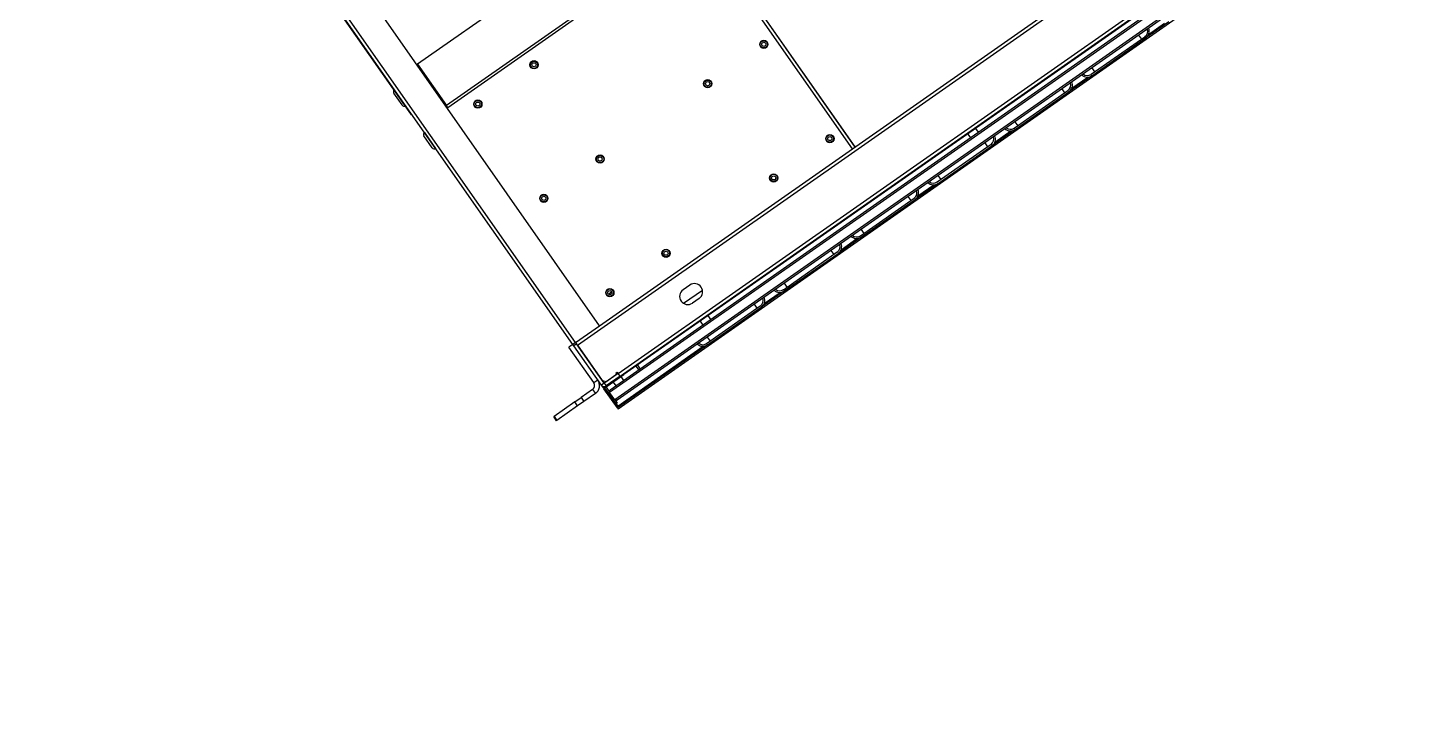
# Model space of a CAD drawing. Header units: millimetres. Extents: x 152904052 to 153933663, y 538271515 to 539240469.
# Drawn here: x 153450937 to 153452628, y 538568327 to 538569184 of the extents above; entities that cross this region are included whole.
import ezdxf

# ---------------------------------------------------------------- set-up
doc = ezdxf.new("R2010")
doc.units = ezdxf.units.MM
doc.layers.add('POWR', color=5, linetype='Continuous')

msp = doc.modelspace()

# ---------------------------------------------------------------- linework, layer by layer
at = {"layer": 'POWR', "color": 7}
for p, q in [((153451610.1, 538568795.2), (153453405.7, 538570052.5)), ((153451659.9, 538568760.7), (153453421.1, 538569993.9)), ((153451662.3, 538568757.3), (153453423.5, 538569990.5)), ((153452258.7, 538569730.9), (153451414.2, 538569139.6)), ((153452294.2, 538569680.2), (153451449.7, 538569088.8)), ((153452296, 538569677.7), (153451451.5, 538569086.3)), ((153451637.3, 538568819.2), (153451167, 538569490.9)), ((153451604.5, 538568796.2), (153451134.2, 538569467.9)), ((153451607.9, 538568798.6), (153451137.5, 538569470.3)), ((153451403.9, 538569081.5), (153451145.5, 538569450.6)), ((153451637.3, 538568819.2), (153452483.1, 538569411.4)), ((153452545.6, 538569364.8), (153451649.5, 538568737.3)), ((153452542.7, 538569365.2), (153451650.1, 538568740.2)), ((153452551.8, 538569355.9), (153451655.7, 538568728.4)), ((153452551.3, 538569353), (153451658.6, 538568727.9)), ((153452561, 538569348), (153451659.9, 538568717.1)), ((153452516.9, 538569354.3), (153451667.1, 538568759.2)), ((153451760.1, 538569302.4), (153451946.7, 538569035.9)), ((153451763.4, 538569304.7), (153451950, 538569038.1)), ((153451950.4, 538569038.4), (153451763.8, 538569305)), ((153452334.6, 538569191.5), (153452306.3, 538569171.7)), ((153452309.8, 538569176.1), (153452329.3, 538569189.7)), ((153452239.3, 538569127.2), (153452305.2, 538569173.3)), ((153452240.4, 538569125.5), (153452306.3, 538569171.7)), ((153452297.5, 538569175.2), (153452300.9, 538569170.3)), ((153451413.4, 538569139), (153451414.2, 538569139.6)), ((153451414.2, 538569139.6), (153451449.7, 538569088.8)), ((153452240.4, 538569125.5), (153452212.1, 538569105.7)), ((153452240.1, 538569135.1), (153452243.6, 538569130.2)), ((153452203.3, 538569109.3), (153452206.7, 538569104.4)), ((153452215.6, 538569110.1), (153452235.1, 538569123.7)), ((153451395.3, 538569089.7), (153451385.2, 538569104.1)), ((153452145.1, 538569061.2), (153452211, 538569107.3)), ((153452146.2, 538569059.6), (153452212.1, 538569105.7)), ((153451395.5, 538569089.4), (153451395.3, 538569089.7)), ((153451403.9, 538569081.5), (153451404.5, 538569081.9)), ((153451406.8, 538569077.4), (153451403.9, 538569081.5)), ((153451407.4, 538569077.8), (153451406.8, 538569077.4)), ((153451449.7, 538569088.8), (153451448.9, 538569088.2)), ((153451449.7, 538569088.8), (153451448.9, 538569088.3)), ((153451451.5, 538569086.3), (153451449.7, 538569088.8)), ((153451451.5, 538569086.3), (153451450.6, 538569085.7)), ((153452101.3, 538569056.2), (153452097.9, 538569060.9)), ((153452146.2, 538569059.6), (153452117.9, 538569039.7)), ((153452121.4, 538569044.2), (153452140.9, 538569057.8)), ((153452145.9, 538569069.1), (153452149.4, 538569064.2)), ((153451432.3, 538569037), (153451421.9, 538569051.7)), ((153451422.7, 538569055.9), (153451422.7, 538569055.9)), ((153451422.7, 538569055.9), (153451436.4, 538569036.2)), ((153452050.9, 538568995.3), (153452116.8, 538569041.4)), ((153452088.1, 538569054), (153452091.4, 538569049.3)), ((153452109.1, 538569043.3), (153452112.5, 538569038.4)), ((153451436.4, 538569036.2), (153451436.5, 538569036.3)), ((153451436.4, 538569036.2), (153451436.4, 538569036.2)), ((153452052, 538568993.6), (153452117.9, 538569039.7)), ((153452052, 538568993.6), (153452023.7, 538568973.8)), ((153452027.2, 538568978.2), (153452046.7, 538568991.8)), ((153452051.7, 538569003.2), (153452055.2, 538568998.2)), ((153451956.7, 538568929.3), (153452022.6, 538568975.4)), ((153451957.8, 538568927.7), (153452023.7, 538568973.8)), ((153452014.8, 538568977.3), (153452018.3, 538568972.4)), ((153451957.8, 538568927.7), (153451929.5, 538568907.8)), ((153451933, 538568912.2), (153451952.5, 538568925.9)), ((153451957.5, 538568937.2), (153451961, 538568932.3)), ((153451862.5, 538568863.3), (153451928.3, 538568909.5)), ((153451863.6, 538568861.7), (153451929.5, 538568907.8)), ((153451920.6, 538568911.4), (153451924.1, 538568906.5)), ((153451863.3, 538568871.2), (153451866.7, 538568866.3)), ((153451648, 538568858), (153451652, 538568860.8)), ((153451747.7, 538568869), (153451739.5, 538568863.3)), ((153451739.9, 538568846.6), (153451763.2, 538568862.9)), ((153451863.6, 538568861.7), (153451835.3, 538568841.9)), ((153451838.8, 538568846.3), (153451858.3, 538568859.9)), ((153451759.1, 538568852.6), (153451751, 538568846.9)), ((153451768.3, 538568797.4), (153451834.1, 538568843.5)), ((153451769.4, 538568795.7), (153451835.3, 538568841.9)), ((153451826.4, 538568845.4), (153451829.9, 538568840.5)), ((153451760.5, 538568824.6), (153451763.8, 538568819.9)), ((153451773.6, 538568826.7), (153451770.3, 538568831.5)), ((153451607.9, 538568798.6), (153451637.3, 538568819.2)), ((153451769.1, 538568805.3), (153451772.5, 538568800.4)), ((153451604.5, 538568796.2), (153451599.6, 538568792.8)), ((153451630, 538568749.4), (153451599.6, 538568792.8)), ((153451607.9, 538568798.6), (153451604.5, 538568796.2)), ((153451605.7, 538568794.6), (153451604.5, 538568796.2)), ((153451608.9, 538568796.9), (153451605.7, 538568794.6)), ((153451639.5, 538568746.4), (153451605.7, 538568794.6)), ((153451607.8, 538568798.5), (153451608.9, 538568796.9)), ((153451642.7, 538568748.6), (153451608.9, 538568796.9)), ((153451610.1, 538568795.2), (153451640.4, 538568752)), ((153451769.4, 538568795.7), (153451659, 538568718.4)), ((153451659.4, 538568720.6), (153451764.1, 538568793.9)), ((153451683.5, 538568770.7), (153451686.8, 538568765.9)), ((153451630, 538568749.4), (153451634.9, 538568752.8)), ((153451660, 538568760.6), (153451642.9, 538568748.6)), ((153451662.3, 538568757.3), (153451645.2, 538568745.3)), ((153451658.2, 538568759.6), (153451645.9, 538568751)), ((153451646.6, 538568744.9), (153451667.1, 538568759.2)), ((153451657.1, 538568761.2), (153451658.8, 538568762.3)), ((153451658.2, 538568759.6), (153451657.1, 538568761.2)), ((153451658.8, 538568762.3), (153451659.9, 538568760.7)), ((153451660, 538568760.6), (153451659.9, 538568760.7)), ((153451662.3, 538568757.3), (153451660, 538568760.6)), ((153451667.1, 538568752.2), (153451663.8, 538568756.9)), ((153451667.1, 538568759.2), (153451666.4, 538568760.2)), ((153451681.8, 538568769.5), (153451685.1, 538568764.8)), ((153451628.5, 538568741), (153451614.5, 538568731.2)), ((153451632, 538568736.1), (153451618, 538568726.3)), ((153451628.5, 538568741), (153451632, 538568736.1)), ((153451642.7, 538568748.6), (153451639.5, 538568746.4)), ((153451640.6, 538568744.7), (153451639.5, 538568746.4)), ((153451640.4, 538568752), (153451645.9, 538568751)), ((153451641, 538568745), (153451640.6, 538568744.7)), ((153451641.8, 538568743), (153451640.6, 538568744.7)), ((153451641.8, 538568743), (153451645.2, 538568745.3)), ((153451642.5, 538568742), (153451641.8, 538568743)), ((153451646.6, 538568744.9), (153451642.5, 538568742)), ((153451659, 538568718.5), (153451642.5, 538568742)), ((153451642.9, 538568748.6), (153451645.2, 538568745.3)), ((153451643.1, 538568743.9), (153451643.1, 538568744)), ((153451643.2, 538568744.6), (153451643.5, 538568744.2)), ((153451660.3, 538568719.4), (153451643.8, 538568742.9)), ((153451645.1, 538568743.8), (153451649.5, 538568737.6)), ((153451645.9, 538568745.9), (153451646.6, 538568744.9)), ((153451655.7, 538568728.4), (153451649.5, 538568737.3)), ((153451650.1, 538568740.2), (153451650, 538568740.2)), ((153451654, 538568750), (153451657.3, 538568745.3)), ((153451606.9, 538568725.9), (153451581.6, 538568708.1)), ((153451610.3, 538568720.9), (153451585, 538568703.2)), ((153451606.9, 538568725.9), (153451614.5, 538568731.2)), ((153451610.3, 538568720.9), (153451606.9, 538568725.9)), ((153451618, 538568726.3), (153451610.3, 538568720.9)), ((153451614.5, 538568731.2), (153451618, 538568726.3)), ((153451656.4, 538568727.8), (153451658.8, 538568724.4)), ((153451658.8, 538568724.4), (153451657.5, 538568723.4)), ((153451657.5, 538568723.4), (153451659.4, 538568720.6)), ((153451660.3, 538568719.4), (153451659, 538568718.5)), ((153451660.3, 538568719.3), (153451660.3, 538568719.4)), ((153451581, 538568707.8), (153451581.6, 538568708.1)), ((153451584.5, 538568702.8), (153451581, 538568707.8)), ((153451581.6, 538568708.1), (153451585, 538568703.2)), ((153451585, 538568703.2), (153451584.5, 538568702.8)), ((153451659, 538568718.4), (153451659.9, 538568717.1))]:
    msp.add_line(p, q, dxfattribs=at)
for centre, radius in [((153451838.4, 538569163.9), 5.06), ((153451838.4, 538569163.9), 4.44), ((153451838.4, 538569163.9), 2.5), ((153451556.9, 538569138.9), 5.06), ((153451556.9, 538569138.9), 4.44), ((153451556.9, 538569138.9), 2.5), ((153451769.6, 538569115.7), 5.06), ((153451769.6, 538569115.7), 4.44), ((153451769.6, 538569115.7), 2.5), ((153451488.1, 538569090.7), 5.06), ((153451488.1, 538569090.7), 4.44), ((153451488.1, 538569090.7), 2.5), ((153451919.3, 538569048.4), 5.06), ((153451919.3, 538569048.4), 4.44), ((153451919.3, 538569048.4), 2.5), ((153451637.8, 538569023.4), 5.06), ((153451637.8, 538569023.4), 4.44), ((153451637.8, 538569023.4), 2.5), ((153451850.5, 538569000.2), 5.06), ((153451850.5, 538569000.2), 4.44), ((153451850.5, 538569000.2), 2.5), ((153451568.9, 538568975.2), 5.06), ((153451568.9, 538568975.2), 4.44), ((153451568.9, 538568975.2), 2.5), ((153451718.6, 538568907.9), 5.06), ((153451718.6, 538568907.9), 4.44), ((153451718.6, 538568907.9), 2.5), ((153451649.8, 538568859.7), 5.06), ((153451649.8, 538568859.7), 4.44), ((153451649.8, 538568859.7), 2.5)]:
    msp.add_circle(centre, radius, dxfattribs=at)
for centre, radius, start, end in [((153452300.6, 538569179.9), 8, 305, 20.5225), ((153452300.6, 538569179.9), 10, 305, 23.463), ((153452234.7, 538569133.7), 10, 226.537, 305), ((153452234.7, 538569133.7), 8, 229.4775, 305), ((153452206.4, 538569113.9), 8, 305, 20.5225), ((153452206.4, 538569113.9), 10, 305, 23.463), ((153451387.7, 538569105.9), 3, 137.709, 215), ((153451398, 538569091.1), 3, 215, 292.291), ((153452140.5, 538569067.8), 10, 226.537, 305), ((153452140.5, 538569067.8), 8, 229.4775, 305), ((153451424.4, 538569053.4), 3, 125, 215), ((153452112.2, 538569047.9), 8, 305, 20.5225), ((153452112.2, 538569047.9), 10, 305, 23.463), ((153451434.7, 538569038.7), 3, 215, 305), ((153452046.3, 538569001.8), 10, 226.537, 305), ((153452046.3, 538569001.8), 8, 229.4775, 305), ((153452018, 538568982), 8, 305, 20.5225), ((153452018, 538568982), 10, 305, 23.463), ((153451952.1, 538568935.9), 10, 226.537, 305), ((153451952.1, 538568935.9), 8, 229.4775, 305), ((153451923.8, 538568916), 8, 305, 20.5225), ((153451923.8, 538568916), 10, 305, 23.463), ((153451745.2, 538568855.1), 10, 125, 305), ((153451753.4, 538568860.8), 10, 305, 125), ((153451857.9, 538568869.9), 10, 226.537, 305), ((153451857.9, 538568869.9), 8, 229.4775, 305), ((153451829.6, 538568850), 8, 305, 20.5225), ((153451829.6, 538568850), 10, 305, 23.463), ((153451763.7, 538568803.9), 10, 226.537, 305), ((153451763.7, 538568803.9), 8, 229.4775, 305), ((153451625.1, 538568745.9), 12, 305, 35), ((153451625.1, 538568745.9), 6, 305, 35), ((153451642.8, 538568748.7), 4.1, 215, 305), ((153451642.3, 538568745.9), 2.1, 215, 305), ((153451642.8, 538568748.7), 0.1, 215, 305), ((153451657.4, 538568729.6), 2.1, 215, 305)]:
    msp.add_arc(centre, radius, start, end, dxfattribs=at)
for points in [[(153451650, 538568740.2), (153451649.8, 538568740), (153451649.4, 538568739.6), (153451649.1, 538568738.8), (153451649.1, 538568738), (153451649.3, 538568737.5), (153451649.5, 538568737.3)], [(153451649.5, 538568737.3), (153451649.5, 538568737.6), (153451649.5, 538568738.2), (153451649.5, 538568739.1), (153451649.7, 538568739.8), (153451649.9, 538568740.1), (153451650.1, 538568740.2)]]:
    msp.add_open_spline(points, degree=3, dxfattribs=at)
msp.add_open_spline([(153451658.6, 538568727.9), (153451658.5, 538568727.8), (153451658.1, 538568727.7), (153451657.5, 538568727.8), (153451656.6, 538568728), (153451656, 538568728.3), (153451655.7, 538568728.4)], degree=3, knots=[0, 0, 0, 0, 0.230728, 0.485563, 0.740459, 1, 1, 1, 1], dxfattribs=at)

doc.saveas('drawing.dxf')
